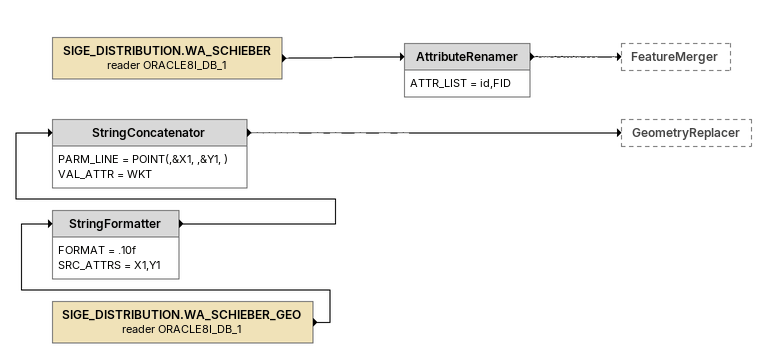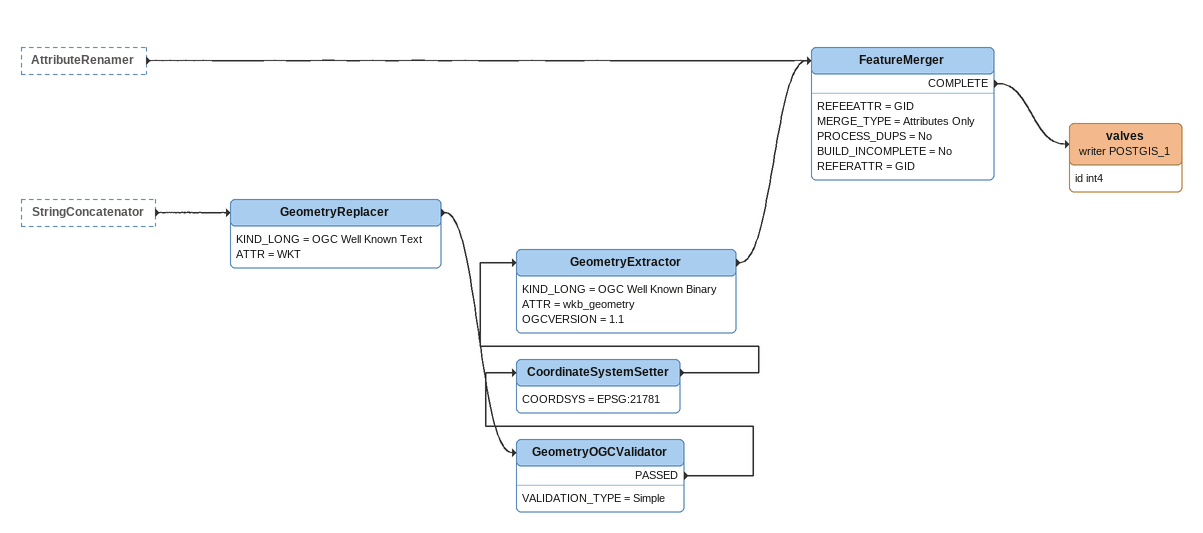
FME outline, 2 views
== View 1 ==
SIGE_DISTRIBUTION.WA_SCHIEBER (reader ORACLE8I_DB_1)
    -> AttributeRenamer
AttributeRenamer
    ATTR_LIST = id,FID
    -> FeatureMerger
SIGE_DISTRIBUTION.WA_SCHIEBER_GEO (reader ORACLE8I_DB_1)
    -> StringFormatter
StringFormatter
    FORMAT = .10f
    SRC_ATTRS = X1,Y1
    -> StringConcatenator
StringConcatenator
    PARM_LINE = POINT(,&X1, ,&Y1, )
    VAL_ATTR = WKT
    -> GeometryReplacer

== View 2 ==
AttributeRenamer [outside]
    -> FeatureMerger
StringConcatenator [outside]
    -> GeometryReplacer
GeometryReplacer
    KIND_LONG = OGC Well Known Text
    ATTR = WKT
    -> GeometryOGCValidator
GeometryOGCValidator
    VALIDATION_TYPE = Simple
    PASSED -> CoordinateSystemSetter
CoordinateSystemSetter
    COORDSYS = EPSG:21781
    -> GeometryExtractor
GeometryExtractor
    KIND_LONG = OGC Well Known Binary
    ATTR = wkb_geometry
    OGCVERSION = 1.1
    -> FeatureMerger
FeatureMerger
    REFEEATTR = GID
    MERGE_TYPE = Attributes Only
    PROCESS_DUPS = No
    BUILD_INCOMPLETE = No
    REFERATTR = GID
    COMPLETE -> valves (writer POSTGIS_1)
valves (writer POSTGIS_1)
    attributes: id int4
